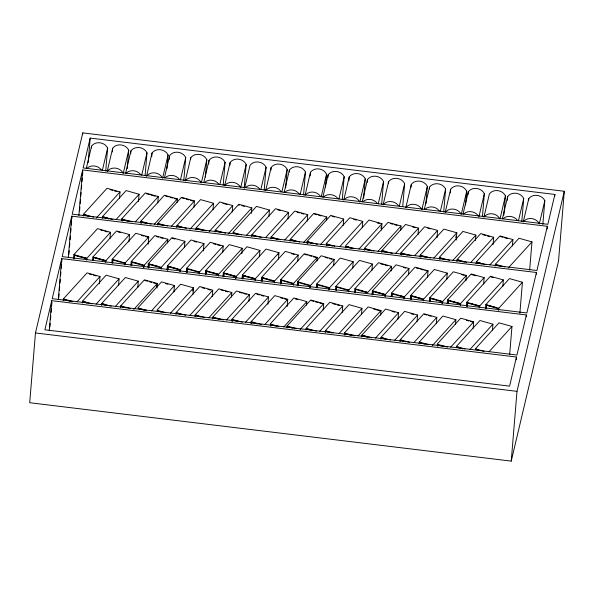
<?xml version="1.0" encoding="UTF-8"?>
<svg xmlns="http://www.w3.org/2000/svg" width="594" height="594" viewBox="0 0 594 594"><rect width="100%" height="100%" fill="white"/><g stroke="black" fill="none" stroke-linecap="round" stroke-linejoin="round"><path stroke-width="0.89" d="M35.469 332.959L29.7 402.725L511.234 461.122L558.531 261.041L564.3 191.275L82.766 132.878L35.469 332.959L517.003 391.357L564.3 191.275M49.265 330.784L51.752 300.675L516.461 357.031L516.238 359.771M49.889 326.96L50.193 323.307M50.49 319.661L50.794 316.008M51.099 312.362L51.396 308.709M51.626 305.977L51.923 302.324M58.301 299.68L61.694 258.62L526.403 314.976L526.254 316.802M58.776 297.676L59.073 294.03M59.378 290.377L59.682 286.731M59.979 283.078L60.284 279.432M60.588 275.779L60.885 272.134M61.189 268.481L61.494 264.835M61.717 262.095L61.947 259.355M63.268 300.705L63.417 298.886L87.058 272.869L100.022 276.522L99.421 283.806M68.34 257.202L71.74 216.142L536.441 272.498L536.293 274.324M68.889 254.284L69.194 250.638M69.498 246.985L69.795 243.34M70.099 239.686L70.404 236.041M70.701 232.388L71.005 228.742M71.302 225.089L71.607 221.443M71.837 218.703L71.985 216.877M82.618 134.712L82.766 132.878M73.574 258.293L73.871 254.648L97.513 228.631L110.484 232.284L109.957 238.654M74.057 258.977L74.673 254.967L74.361 258.665M78.883 215.563L82.663 169.943L547.364 226.299L547.141 229.039M79.589 210.825L79.886 207.172M80.19 203.527L80.494 199.874M80.791 196.228L81.096 192.575M81.4 188.929L81.697 185.276M82.002 181.63L82.299 177.977M82.529 175.245L82.833 171.592M83.264 216.112L83.412 214.293L107.054 188.276L120.018 191.929L119.491 198.299M88.15 162.726L90.191 138.09L554.893 194.446L554.744 196.272M91.417 147.965L91.573 146.131A9.059 7.804 13.3 0 1 99.955 142.79A9.059 7.804 13.3 0 1 107.625 148.077L105.725 171.027M82.328 303.022L82.477 301.203L106.118 275.185L119.082 278.838L118.555 285.209M86.687 260.127L86.843 258.308L110.484 232.284M92.634 260.603L92.931 256.964L116.573 230.947L129.544 234.6L128.943 241.877M93.199 260.372L93.421 257.61L105.331 260.966M93.503 260.046L93.733 257.276M102.324 218.429L102.472 216.61L126.114 190.585L139.085 194.245L138.476 201.522M112.363 151.945L112.667 148.277A9.059 7.804 13.3 0 1 121.05 144.936A9.059 7.804 13.3 0 1 128.72 150.223L127.198 168.585M101.544 305.353L101.7 303.534L125.341 277.517L138.305 281.17L137.778 287.541M105.747 262.437L105.903 260.618L129.544 234.6M111.858 262.934L112.155 259.296L135.796 233.279L148.76 236.932L148.158 244.208M112.415 262.704L112.645 259.942L124.547 263.298L124.859 262.964L124.703 264.813M112.645 263.305L112.949 259.608M121.547 220.76L121.696 218.934L145.337 192.916L158.301 196.577L157.774 202.94M122.342 221.102L122.49 219.253M130.71 153.66L130.932 150.906A9.059 7.804 13.3 0 1 139.315 147.564A9.059 7.804 13.3 0 1 146.985 152.851L145.092 175.802M120.604 307.662L120.76 305.843L144.401 279.826L157.365 283.479L156.987 288.031M124.97 264.768L125.119 262.949L148.76 236.932M130.918 265.243L131.215 261.605L154.856 235.588L167.82 239.241L167.523 242.879M131.474 265.013L131.705 262.258L143.607 265.607L143.919 265.273L143.763 267.122M131.705 265.615L132.009 261.917M140.607 223.069L140.756 221.25L164.397 195.233L177.361 198.886L177.064 202.524M141.402 223.411L141.55 221.562M151.73 156.719L152.034 153.052A9.059 7.804 13.3 0 1 160.41 149.71A9.059 7.804 13.3 0 1 168.08 154.997L166.944 168.763M143.458 267.449L143.607 265.607M144.03 267.077L144.186 265.258L167.82 239.241M148.01 267.315L148.307 263.677L171.948 237.659L184.92 241.313L184.392 247.683M148.5 268.005L149.109 263.988L148.804 267.686M157.7 225.141L157.848 223.322L181.489 197.305L194.461 200.958L193.934 207.328M156.489 287.503L156.638 285.669M169.357 159.274L169.58 156.519M161.13 269.156L161.278 267.33L184.92 241.313M167.07 269.631L167.374 265.993L191.008 239.969L203.98 243.629L203.378 250.906M167.56 270.315L168.169 266.305L177.517 268.941M167.864 270.003L168.169 266.305M176.76 227.45L176.908 225.631L200.549 199.614L213.521 203.267L212.994 209.637M173.931 291.921L174.458 285.551L161.494 281.898L137.853 307.915L146.495 310.35M183.813 180.502L185.707 157.551A9.059 7.804 13.3 0 0 178.044 152.264A9.059 7.804 13.3 0 0 169.661 155.606L164.39 177.903M175.987 314.382L176.136 312.555L199.777 286.538L212.741 290.199L212.214 296.562M179.915 271.51L180.071 269.661L179.767 269.995L167.864 266.639M180.19 271.465L180.338 269.646L203.98 243.629M190.6 159.578L190.756 157.744A9.059 7.804 13.3 0 1 199.138 154.403A9.059 7.804 13.3 0 1 206.809 159.689L205.361 177.131M186.293 271.963L186.59 268.317L210.231 242.3L223.203 245.961L222.676 252.331M186.776 272.646L187.392 268.637L187.08 272.334M195.983 229.781L196.131 227.962L219.773 201.945L232.737 205.598L232.209 211.969M192.723 290.971L192.872 289.137M192.991 294.238L193.518 287.867L180.554 284.207L156.913 310.224L165.555 312.667M195.047 316.691L195.196 314.872L218.837 288.855L231.801 292.508L231.43 297.059M199.138 273.841L199.294 271.985L196.74 271.272M199.406 273.797L199.562 271.978L223.203 245.961M208.724 164.048L209.021 160.373A9.059 7.804 13.3 0 1 217.404 157.039A9.059 7.804 13.3 0 1 225.074 162.325L223.181 185.276M205.353 274.272L205.65 270.634L229.291 244.617L242.263 248.27L241.81 253.727M205.918 274.042L206.14 271.28L218.05 274.636L218.354 274.302L211.553 272.386M206.222 273.723L206.452 270.946M215.043 232.098L215.191 230.279L238.833 204.254L251.797 207.915L251.351 213.372M212.704 318.829L212.852 317.01L236.494 290.993L249.458 294.646L248.931 301.017M218.466 276.106L218.622 274.287L242.263 248.27M229.893 165.273L230.123 162.518A9.059 7.804 13.3 0 1 238.498 159.177A9.059 7.804 13.3 0 1 246.168 164.464L244.193 188.335M223.01 276.41L223.307 272.772L246.948 246.755L259.92 250.408L259.392 256.779M223.574 276.18L223.797 273.426L235.699 276.782L236.011 276.44M223.797 276.782L224.109 273.084M231.764 321.146L231.912 319.32L255.554 293.302L268.518 296.963L267.916 304.239M235.551 278.616L235.699 276.782M232.558 321.488L232.707 319.639M236.122 278.252L236.278 276.425L259.92 250.408M242.07 278.727L242.367 275.089L266.008 249.064L278.98 252.725L278.452 259.095M242.634 278.489L243.169 275.401L245.716 276.121M242.857 279.098L243.169 275.401M251.759 236.546L251.908 234.727L275.549 208.709L288.521 212.362L287.993 218.733M250.98 323.478L251.136 321.651L274.777 295.634L287.741 299.294L287.14 306.571M255.182 280.561L255.338 278.742L278.98 252.725M251.774 323.819L251.93 321.97M264.189 190.243L266.09 167.293A9.059 7.804 13.3 0 0 258.42 162.006A9.059 7.804 13.3 0 0 250.037 165.347L244.765 187.645M261.293 281.059L261.59 277.413L285.231 251.396L298.195 255.056L297.668 261.419M261.85 280.821L262.385 277.732L264.939 278.445M270.901 170.248L271.131 167.493A9.059 7.804 13.3 0 1 279.514 164.152A9.059 7.804 13.3 0 1 287.184 169.439L285.662 187.801M262.08 281.43L262.385 277.732M268.926 216.424L269.453 210.053L256.489 206.4L232.848 232.417L241.491 234.853M270.983 238.877L271.131 237.058L294.773 211.041L307.737 214.694L307.209 221.065M270.834 326.128L270.99 324.279M274.406 282.893L274.554 281.073L298.195 255.056M278.252 254.908L278.408 253.074M289.248 171.963L289.397 170.122A9.059 7.804 13.3 0 1 297.78 166.78A9.059 7.804 13.3 0 1 305.45 172.067L303.556 195.018M280.353 283.368L280.65 279.729L304.291 253.712L317.255 257.365L316.958 261.004M280.836 284.058L281.445 280.041L281.14 283.739M290.043 241.194L290.191 239.375L313.832 213.35L326.797 217.01L326.5 220.649M286.939 327.836L287.088 326.017L310.729 300L323.693 303.653L323.166 310.023M293.466 285.202L293.622 283.383L317.255 257.365M297.245 285.417L297.542 281.779L321.183 255.762L334.155 259.415L333.628 265.785M297.809 285.187L298.032 282.425L309.942 285.781L310.246 285.447L310.09 287.296M298.039 285.788L298.344 282.091M310.194 175.935L310.499 172.267A9.059 7.804 13.3 0 1 318.874 168.926A9.059 7.804 13.3 0 1 326.544 174.213L325.482 187.065M306.935 243.243L307.083 241.424L330.724 215.399L343.696 219.06L343.169 225.43M307.729 243.585L307.885 241.736M306.504 305.242L306.801 301.603L293.837 297.95L270.196 323.968L278.838 326.403M305.999 330.145L306.148 328.326L329.789 302.309L342.753 305.962L342.226 312.333M309.786 287.622L309.942 285.781M310.365 287.251L310.514 285.432L334.155 259.415M316.305 287.726L316.609 284.088L340.243 258.071L353.215 261.724L352.688 268.094M316.869 287.496L317.099 284.741L329.002 288.09L329.306 287.756M317.099 288.097L317.404 284.4M327.895 177.576L328.126 174.822A9.059 7.804 13.3 0 1 336.508 171.48A9.059 7.804 13.3 0 1 344.171 176.767L342.278 199.718M326.789 245.894L326.945 244.045M325.222 332.477L325.371 330.658L349.012 304.64L361.976 308.293L361.449 314.664M328.846 289.931L329.002 288.09M329.425 289.56L329.573 287.741L353.215 261.724M335.528 290.058L335.825 286.419L359.467 260.402L372.438 264.055L371.911 270.426M336.093 289.827L336.627 286.731L336.315 290.429M348.916 180.635L349.22 176.96A9.059 7.804 13.3 0 1 357.603 173.619A9.059 7.804 13.3 0 1 365.273 178.905L363.677 198.188M346.012 248.225L346.161 246.376L348.715 247.097M344.282 334.786L344.431 332.967L368.072 306.95L381.036 310.603L380.665 315.154M345.077 335.127L345.225 333.279M348.641 291.892L348.797 290.072L372.438 264.055M354.588 292.374L354.885 288.729L378.527 262.711L391.498 266.364L391.119 270.916M355.153 292.137L355.687 289.04L355.375 292.745M362.229 227.74L362.756 221.369L349.784 217.716L326.143 243.733L334.793 246.168M367.263 182.351L367.486 179.596A9.059 7.804 13.3 0 1 375.868 176.255A9.059 7.804 13.3 0 1 383.538 181.541L381.645 204.492M364.278 250.193L364.426 248.374L388.068 222.356L401.032 226.01L400.66 230.561M361.776 336.909L361.924 335.09L385.565 309.073L398.537 312.726L398.01 319.097M372.082 294.49L372.386 290.852L396.027 264.835L408.991 268.488L408.464 274.859M372.646 294.26L372.876 291.506L384.778 294.862L385.083 294.52L382.536 293.8M372.876 294.862L373.181 291.164M381.021 228.645L381.17 226.804M381.445 230.071L381.972 223.7L369.008 220.047L345.366 246.065L354.009 248.5M381.771 252.316L381.92 250.497L405.561 224.48L418.532 228.133L418.005 234.504M388.431 183.576L388.587 181.734A9.059 7.804 13.3 0 1 396.963 178.393A9.059 7.804 13.3 0 1 404.633 183.68L402.739 206.63M380.836 339.219L380.984 337.399L404.625 311.382L417.597 315.035L417.07 321.406M384.934 296.369L385.083 294.52M385.202 296.324L385.35 294.505L408.991 268.488M391.142 296.807L391.446 293.161L415.087 267.144L428.051 270.805L427.524 277.168M391.706 296.569L391.936 293.815L403.838 297.171L404.143 296.829L399.896 295.634M392.01 296.25L392.24 293.481M400.831 254.626L400.987 252.806L424.628 226.789L437.592 230.442L436.991 237.726M401.626 254.967L401.782 253.118M411.07 187.244L411.293 184.489A9.059 7.804 13.3 0 1 419.676 181.148A9.059 7.804 13.3 0 1 427.346 186.434L425.905 203.883M400.059 341.55L400.208 339.731L423.849 313.714L436.813 317.367L436.286 323.737M403.994 298.678L404.143 296.829M404.262 298.641L404.41 296.822L428.051 270.805M410.365 299.138L410.662 295.493L434.303 269.476L447.275 273.129L446.747 279.499M410.929 298.901L411.152 296.146L423.062 299.502L423.366 299.161M411.159 299.51L411.464 295.812M420.055 256.957L420.203 255.138L443.844 229.121L456.816 232.774L456.207 240.058M420.849 257.299L421.005 255.45M429.417 188.959L429.566 187.125A9.059 7.804 13.3 0 1 437.949 183.784A9.059 7.804 13.3 0 1 445.619 189.07L443.718 212.021M419.119 343.867L419.267 342.047L442.909 316.03L455.873 319.683L455.501 324.235M423.485 300.972L423.633 299.153L447.275 273.129M429.425 301.448L429.729 297.809L453.363 271.792L466.335 275.445L465.882 280.903M429.989 301.217L430.219 298.455L442.122 301.811L441.966 303.653M430.219 301.819L430.524 298.121M439.909 259.615L440.065 257.766M437.726 346.369L437.882 344.52M450.356 192.939L450.66 189.263A9.059 7.804 13.3 0 1 459.043 185.922A9.059 7.804 13.3 0 1 466.713 191.209L465.57 204.982M442.545 303.282L442.693 301.462L466.335 275.445M447.245 303.608L447.542 299.97L471.183 273.953L484.147 277.606L483.62 283.977M447.802 303.378L448.336 300.282L450.891 301.002M448.032 303.98L448.336 300.282M455.858 237.719L456.014 235.885M456.935 261.434L457.083 259.608L480.724 233.591L493.688 237.251L493.087 244.528M468.065 194.572L468.287 191.817A9.059 7.804 13.3 0 1 476.67 188.476A9.059 7.804 13.3 0 1 484.34 193.763L482.439 216.713M460.357 305.442L460.506 303.623L484.147 277.606M466.461 305.94L466.765 302.301L490.406 276.284L503.37 279.937L502.843 286.308M466.951 306.623L467.56 302.613L467.255 306.311M475.423 240.548L475.876 235.09L462.904 231.43L439.263 257.447L449.636 260.372M476.15 263.766L476.306 261.939L499.948 235.922L512.912 239.582L512.384 245.946M473.166 328.215L473.693 321.844L460.729 318.191L437.087 344.208L447.46 347.126M479.313 307.818L479.462 305.969M479.581 307.774L479.729 305.955L503.37 279.937M485.521 308.249L485.825 304.611L509.466 278.593L522.43 282.247L519.876 313.187M486.011 308.939L486.62 304.922L491.721 306.363M486.315 308.62L486.62 304.922M495.21 266.075L495.366 264.256L519.008 238.239L531.972 241.892L529.64 270.099M492.389 330.546L492.916 324.176L479.945 320.515L456.303 346.54L464.954 348.975M503.838 215.184L505.435 195.909A9.059 7.804 13.3 0 0 497.765 190.622A9.059 7.804 13.3 0 0 489.382 193.963L483.902 217.152A9.059 7.804 13.3 0 1 492.285 213.81A9.059 7.804 13.3 0 1 499.955 219.097L505.435 195.909M507.35 200.267L507.655 196.592A9.059 7.804 13.3 0 1 516.038 193.25A9.059 7.804 13.3 0 1 523.708 198.537L521.807 221.488M498.373 310.127L498.522 308.279L498.218 308.613L486.315 305.264M498.641 310.083L498.789 308.264L522.43 282.247M509.645 354.692L511.976 326.485L499.005 322.832L475.363 348.849L484.013 351.284M528.601 200.572L528.749 198.738A9.059 7.804 13.3 0 1 537.132 195.396A9.059 7.804 13.3 0 1 544.802 200.683L542.827 224.547M511.234 461.122L517.003 391.357M51.752 300.675L44.877 329.781L509.585 386.137L516.461 357.031M61.694 258.62L52.227 298.678L516.936 355.034L526.403 314.976M71.74 216.142L62.17 256.623L526.878 312.979L536.441 272.498M82.663 169.943L72.208 214.144L536.917 270.5L547.364 226.299M90.191 138.09L83.13 167.946L547.839 224.302L554.893 194.446M86.301 168.429L91.573 146.131M102.354 170.374L107.625 148.077M112.667 148.277L107.187 171.466A9.059 7.804 13.3 0 1 115.563 168.124A9.059 7.804 13.3 0 1 123.233 173.411L128.72 150.223M125.668 173.203L130.932 150.906M141.714 175.148L146.985 152.851M152.034 153.052L146.547 176.24A9.059 7.804 13.3 0 1 154.93 172.899A9.059 7.804 13.3 0 1 162.6 178.185L168.08 154.997M180.442 179.848L185.707 157.551M190.756 157.744L185.276 180.932A9.059 7.804 13.3 0 1 193.651 177.591A9.059 7.804 13.3 0 1 201.321 182.878L206.809 159.689M203.757 182.677L209.021 160.373M219.802 184.623L225.074 162.325M230.123 162.518L224.636 185.707A9.059 7.804 13.3 0 1 233.019 182.365A9.059 7.804 13.3 0 1 240.689 187.652L246.168 164.464M260.818 189.597L266.09 167.293M265.652 190.681L271.131 167.493M281.912 191.736L287.184 169.439M284.132 192.419L289.397 170.122M300.178 194.364L305.45 172.067M305.012 195.456L310.499 172.267M321.272 196.51L326.544 174.213M322.854 197.119L328.126 174.822M338.907 199.064L344.171 176.767M349.22 176.96L343.74 200.148A9.059 7.804 13.3 0 1 359.014 200.772M359.786 202.101L365.273 178.905M362.221 201.893L367.486 179.596M378.267 203.839L383.538 181.541M383.1 204.923L388.587 181.734M399.361 205.977L404.633 183.68M411.293 184.489L405.813 207.677A9.059 7.804 13.3 0 1 414.196 204.343A9.059 7.804 13.3 0 1 421.866 209.63L427.346 186.434M424.294 209.422L429.566 187.125M440.347 211.367L445.619 189.07M450.66 189.263L445.181 212.452A9.059 7.804 13.3 0 1 453.564 209.118A9.059 7.804 13.3 0 1 461.234 214.404L466.713 191.209M463.016 214.115L468.287 191.817M478.861 216.951L484.34 193.763M502.383 218.889L507.655 196.592M518.436 220.834L523.708 198.537M528.749 198.738L523.269 221.926A9.059 7.804 13.3 0 1 531.652 218.585A9.059 7.804 13.3 0 1 539.322 223.871L544.802 200.683M84.207 214.605L83.903 214.946L89.003 216.379M96.377 217.946L120.018 191.929M116.06 219.58L139.085 194.245M135.284 221.904L158.301 196.577M77.005 301.856L100.022 276.522M154.343 224.22L177.361 198.886M158.65 223.634L158.338 223.975L163.439 225.408M96.065 304.173L119.082 278.838M171.436 226.292L194.461 200.958M115.288 306.504L138.305 281.17M189.88 229.291L213.521 203.267M121.555 306.155L121.25 306.497L126.351 307.93M196.926 228.274L196.621 228.616L202.576 230.294M133.724 309.496L157.365 283.479M209.095 231.615L232.737 205.598M238.84 205.442L239.323 204.908M151.44 310.885L174.458 285.551M228.163 233.932L251.797 207.915M199.294 271.985L198.983 272.327L187.08 268.971M170.5 313.194L193.518 287.867M246.436 235.387L269.453 210.053M176.93 312.875L176.626 313.209L180.873 314.404M252.702 235.038L252.398 235.38L256.653 236.575M189.724 315.525L212.741 290.199M265.496 237.697L288.521 212.362M271.926 237.37L271.621 237.711L278.423 239.627M208.784 317.842L231.801 292.508M213.647 317.322L213.343 317.664L219.29 319.342M284.719 240.028L307.737 214.694M255.071 278.757L254.767 279.091L242.857 275.735M226.44 319.98L249.458 294.646M303.779 242.345L326.797 217.01M245.5 322.29L268.518 296.963M320.671 244.394L343.696 219.06M264.724 324.621L287.741 299.294M339.738 246.703L362.756 221.369M346.161 246.376L345.857 246.71L352.658 248.634M283.784 326.938L306.801 301.603M287.882 326.329L287.578 326.663L292.679 328.103M358.954 249.035L381.972 223.7M365.221 248.686L364.916 249.027L371.718 250.943M300.052 329.67L323.693 303.653M306.942 328.638L306.638 328.979L311.739 330.413M378.014 251.344L401.032 226.01M382.722 250.809L382.41 251.143L388.365 252.821M348.529 290.087L348.218 290.421L336.315 287.073M319.735 331.296L342.753 305.962M395.515 253.467L418.532 228.133M391.498 266.364L367.857 292.389L354.885 288.729M338.959 333.628L361.976 308.293M414.575 255.776L437.592 230.442M358.019 335.937L381.036 310.603M433.791 258.108L456.816 232.774M375.512 338.06L398.537 312.726M452.858 260.417L475.876 235.09M394.572 340.369L417.597 315.035M470.671 262.578L493.688 237.251M401.002 340.043L400.698 340.384L405.799 341.825M413.795 342.701L436.813 317.367M489.894 264.909L512.912 239.582M496.161 264.568L495.856 264.902L500.957 266.342M432.232 345.701L455.873 319.683M508.33 267.909L531.972 241.892M450.675 347.178L473.693 321.844M469.899 349.51L492.916 324.176M488.959 351.819L511.976 326.485M500.438 236.575L502.984 237.296M504.685 237.771L507.239 238.491M482.915 234.727L485.461 235.439M487.162 235.922L489.716 236.642M427.665 228.163L430.219 228.876M412.86 227.049L415.406 227.762M390.258 223.485L392.812 224.205M394.513 224.688L397.059 225.401M377.153 222.854L379.7 223.574M353.675 219.32L356.229 220.04M332.068 216.29L334.615 217.01M495.366 264.256L504.87 266.936M314.323 214.003L316.877 214.724M318.577 215.199L321.124 215.919M476.306 261.939L485.81 264.62M480.501 263.216L477.101 262.258L476.796 262.593L481.897 264.033M296.963 212.169L299.51 212.89M301.21 213.372L303.764 214.085M457.083 259.608L466.594 262.288M460.432 260.64L457.877 259.927L457.573 260.261L464.374 262.177M277.74 209.838L280.294 210.558M439.753 258.1L445.708 259.778M420.203 255.138L430.576 258.063M420.693 255.791L426.648 257.469M241.877 205.628L244.424 206.348M490.896 276.93L493.443 277.65M400.987 252.806L411.36 255.732M401.477 253.46L407.425 255.138M222.817 203.319L227.064 204.514M471.673 274.599L475.928 275.802M381.92 250.497L392.3 253.423M383.568 251.047L386.122 251.767M461.508 274.599L464.063 275.312M364.426 248.374L373.938 251.054M181.979 197.951L184.534 198.671M186.234 199.153L188.781 199.874M190.481 200.349L193.035 201.069M165.733 196.124L168.288 196.837M169.988 197.319L172.542 198.04M174.242 198.515L176.789 199.235M416.424 268.035L418.978 268.755M420.678 269.238L423.225 269.951M424.925 270.433L427.48 271.154M326.633 244.379L332.588 246.057M146.673 193.807L149.228 194.528M150.928 195.01L155.183 196.206M403.319 267.404L405.865 268.124M307.083 241.424L317.456 244.342M307.573 242.07L313.528 243.748M380.717 263.84L383.271 264.56M384.971 265.043L387.518 265.763M290.191 239.375L299.703 242.055M293.54 240.407L290.986 239.686L290.681 240.021L295.782 241.461M110.098 189.642L112.645 190.362M114.345 190.845L116.899 191.565M271.131 237.058L280.643 239.738M251.908 234.727L261.419 237.407M325.074 257.365L327.628 258.086M329.328 258.568L331.883 259.281M233.338 233.071L239.293 234.741M485.825 304.611L498.789 308.264M493.421 306.838L495.975 307.558M304.781 254.358L307.336 255.078M309.036 255.561L311.583 256.274M313.283 256.757L315.837 257.477M215.191 230.279L225.564 233.197M215.681 230.925L221.636 232.603M466.765 302.301L479.729 305.955M470.114 303.334L472.661 304.046M474.361 304.529L476.915 305.249M467.255 302.947L479.158 306.304M291.676 253.727L294.223 254.447M196.131 227.962L206.504 230.888M447.542 299.97L460.506 303.623M452.591 301.477L455.138 302.198M456.845 302.68L459.392 303.393M448.032 300.616L459.934 303.972M176.908 225.631L186.419 228.311M181.111 226.908L177.71 225.943L177.398 226.284L182.499 227.725M429.729 297.809L442.693 301.462M432.224 298.596L436.471 299.799M438.172 300.274L440.726 300.995M157.848 223.322L167.36 226.002M410.662 295.493L423.633 299.153M412.31 296.05L421.666 298.685M140.756 221.25L151.128 224.176M141.246 221.896L147.201 223.574M391.446 293.161L404.41 296.822M213.276 243.674L215.822 244.394M217.523 244.869L220.077 245.589M121.696 218.934L132.068 221.859M122.186 219.587L128.141 221.265M372.386 290.852L385.35 294.505M374.027 291.409L376.581 292.122M378.281 292.604L380.836 293.325M194.052 241.342L196.607 242.062M102.472 216.61L112.845 219.528M104.121 217.159L107.521 218.117M102.962 217.256L108.917 218.934M359.934 290.243L362.488 290.963M364.189 291.439L366.736 292.159M466.32 320.277L468.866 320.998M470.567 321.473L473.121 322.193M355.375 289.382L367.285 292.738M172.438 238.313L174.992 239.033M83.412 214.293L93.785 217.218M85.061 214.85L87.608 215.563M335.825 286.419L348.797 290.072M156.2 236.479L158.747 237.199M160.447 237.674L163.001 238.394M424.339 314.367L426.893 315.087M428.593 315.562L431.14 316.283M316.609 284.088L329.573 287.741M141.387 235.365L143.941 236.085M145.641 236.561L148.188 237.281M411.07 313.714L413.617 314.434M297.542 281.779L310.514 285.432M117.916 231.831L120.463 232.551M280.65 279.729L293.622 283.383M392.01 311.397L394.557 312.117M281.14 280.375L293.042 283.732M100.557 230.004L103.104 230.724M104.804 231.2L107.358 231.92M261.59 277.413L274.554 281.073M266.639 278.928L269.186 279.648M270.886 280.123L273.44 280.843M373.663 309.036L380.464 310.959M262.08 278.066L273.983 281.422M242.367 275.089L255.338 278.742M247.416 276.596L249.97 277.316M251.67 277.792L254.217 278.512M223.307 272.772L236.278 276.425M225.809 273.567L235.157 276.203M332.833 303.675L335.38 304.395M337.08 304.878L339.634 305.598M205.65 270.634L218.622 274.287M207.299 271.183L209.853 271.904M311.219 300.646L313.773 301.366M315.473 301.849L318.02 302.561M319.721 303.044L322.275 303.764M478.712 349.881L476.165 349.161L475.861 349.502L480.108 350.698M295.173 298.841L297.728 299.554M186.59 268.317L199.562 271.978M457.952 347.089L459.652 347.572M456.793 347.186L462.748 348.864M280.368 297.728L282.915 298.44M284.615 298.923L287.169 299.643M167.374 265.993L180.338 269.646M437.578 344.854L443.525 346.532M256.89 294.193L259.444 294.914M261.145 295.396L263.699 296.109M148.307 263.677L161.278 267.33M151.656 264.709L154.21 265.429M155.91 265.912L158.457 266.624M148.797 264.33L160.707 267.686M419.267 342.047L428.779 344.728M421.762 342.835L419.758 342.693L424.859 344.134M131.215 261.605L144.186 265.258M135.417 262.875L137.964 263.595M139.664 264.078L142.218 264.79M239.531 292.359L242.085 293.08M243.785 293.562L246.332 294.282M400.208 339.731L409.719 342.411M112.155 259.296L125.119 262.949M221.027 289.983L223.574 290.704M225.274 291.179L227.829 291.899M380.984 337.399L390.496 340.08M384.333 338.432L381.786 337.719L381.474 338.053L386.575 339.493M92.931 256.964L105.903 260.618M201.967 287.667L204.514 288.387M207.915 289.345L210.469 290.065M94.58 257.514L105.635 260.632M361.924 335.09L371.436 337.771M365.273 336.122L362.726 335.402L362.414 335.744L367.515 337.177M73.871 254.648L86.843 258.308M75.52 255.205L78.074 255.925M79.774 256.4L82.321 257.12M84.021 257.603L86.576 258.316L86.264 258.657L74.361 255.301M344.431 332.967L354.804 335.892M344.921 333.62L350.876 335.298M165.384 283.509L167.939 284.229M325.371 330.658L333.152 332.848M325.861 331.311L331.808 332.982M144.891 280.472L147.438 281.192M149.139 281.675L151.693 282.395M153.393 282.87L155.94 283.59M306.148 328.326L316.52 331.252M287.088 326.017L296.599 328.697M270.686 324.614L276.633 326.292M89.249 273.997L91.795 274.718M93.496 275.2L96.05 275.92M251.136 321.651L261.509 324.576M251.626 322.304L257.573 323.982M231.912 319.32L242.285 322.245M232.403 319.973L238.357 321.651M212.852 317.01L223.225 319.936M195.196 314.872L204.707 317.552M198.544 315.904L195.99 315.184L195.686 315.518L200.787 316.958M176.136 312.555L185.647 315.236M157.403 310.877L161.657 312.073M139.501 308.472L141.201 308.947M138.343 308.568L144.297 310.246M120.76 305.843L130.264 308.524M101.7 303.534L111.204 306.214M105.049 304.566L102.495 303.846L102.19 304.18L107.291 305.62M82.477 301.203L91.988 303.883M85.826 302.235L83.271 301.514L82.967 301.849L87.221 303.051M63.417 298.886L72.928 301.566M63.907 299.539L70.708 301.455M204.514 182.447A9.059 7.804 13.3 0 1 218.822 184.185M126.425 172.98A9.059 7.804 13.3 0 1 140.733 174.718M87.066 168.206A9.059 7.804 13.3 0 1 101.366 169.943M463.78 213.892A9.059 7.804 13.3 0 1 478.088 215.629M503.148 218.666A9.059 7.804 13.3 0 1 517.456 220.404M425.059 209.199A9.059 7.804 13.3 0 1 439.367 210.929M384.073 203.809A9.059 7.804 13.3 0 1 398.381 205.546M362.979 201.67A9.059 7.804 13.3 0 1 377.287 203.4M305.984 194.342A9.059 7.804 13.3 0 1 320.292 196.072M284.89 192.196A9.059 7.804 13.3 0 1 299.198 193.934M266.624 189.568A9.059 7.804 13.3 0 1 280.925 191.298M245.53 187.422A9.059 7.804 13.3 0 1 259.83 189.159M323.611 196.896A9.059 7.804 13.3 0 1 337.919 198.626M165.154 177.673A9.059 7.804 13.3 0 1 179.455 179.41"/></g></svg>
